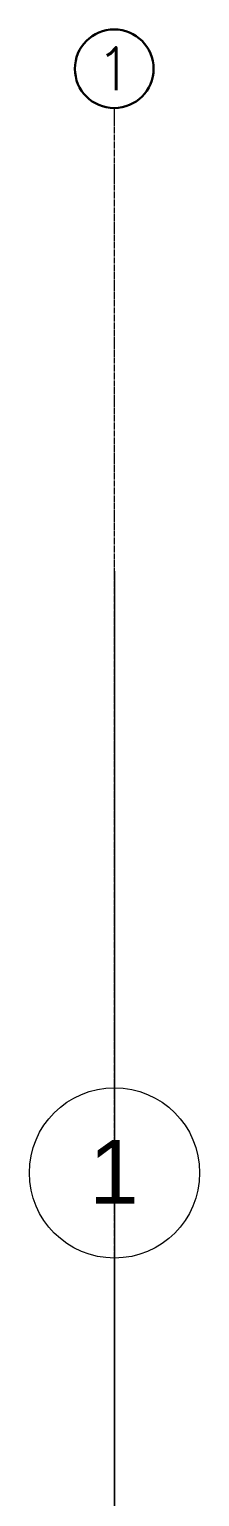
# Model space of a CAD drawing. Header units: inches. Extents: x 841 to 14134, y -5681 to -3225.
# Drawn here: x 3943.7 to 3991.7, y -3640.8 to -3227.3 of the extents above; entities that cross this region are included whole.
import ezdxf
from ezdxf.enums import TextEntityAlignment as Align

# ---------------------------------------------------------------- set-up
doc = ezdxf.new("R2010")
doc.units = ezdxf.units.IN
doc.header["$MEASUREMENT"] = 0
doc.linetypes.add('NBK_CenterX2', pattern=[1.083333, 0.666667, -0.125, 0.166667, -0.125])
doc.layers.get('Defpoints').update_dxf_attribs({"color": 250, "lineweight": 0})
for name, color, linetype, lineweight in [('!Gridline', 112, 'NBK_CenterX2', 5), ('!Gridline @ 1', 112, 'NBK_CenterX2', 5), ('S-GRID-IDEN', 1, 'Continuous', 9)]:
    doc.layers.add(name, color=color, linetype=linetype, lineweight=lineweight)
doc.styles.add('Arial Narrow Bold', font='')
doc.styles.add('Arial_1', font='arial.ttf', dxfattribs={"height": 18})
doc.styles.add('Romans', font='romans.shx', dxfattribs={"width": 0.8})
doc.styles.get('Arial Narrow Bold').set_extended_font_data('Arial Narrow', bold=True)

# ---------------------------------------------------------------- blocks, each defined once
blk = doc.blocks.new('A$C5F5E00A7')
blk.add_line((2568, -364.16), (2568, 207.16))
blk.add_line((2568, -364.16), (2568, 207.16))
at = {"layer": 'S-GRID-IDEN'}
blk.add_circle((2568, 231.16), 24, dxfattribs=at)
blk.add_circle((2568, 231.16), 24, dxfattribs=at)
at = {"insert": (2560.87, 240.45), "char_height": 18, "width": 16.968, "attachment_point": 1, "style": 'Arial_1'}
blk.add_mtext('1', dxfattribs=at)
blk.add_mtext('1', dxfattribs=at)
blk = doc.blocks.new('SYM_Gridline')
at = {"linetype": 'Continuous', "lineweight": 30}
blk.add_circle((0, 0), 0.25, dxfattribs=at)
at = {"style": 'Arial Narrow Bold'}
blk.add_attdef('GRIDLINE', text='', height=0.2, dxfattribs=at).set_placement((0, 0), align=Align.MIDDLE_CENTER)

msp = doc.modelspace()

# ---------------------------------------------------------------- linework, layer by layer
at = {"layer": '!Gridline'}
msp.add_line((3967.71, -5447, -1349.31), (3967.71, -3249.34, -1349.31), dxfattribs=at)
at = {"layer": 'Defpoints'}
msp.add_line((3967.71, -3380, -1349.31), (3967.71, -4806.68, -1349.31), dxfattribs=at)

# ---------------------------------------------------------------- block references
at = {"layer": '!Gridline @ 1'}
ref = msp.add_blockref('SYM_Gridline', (3967.63, -3238.41, -1349.31), dxfattribs=dict(at, xscale=44.362109156343, yscale=44.362109156343, zscale=44.362109156343))
ref.add_attrib('GRIDLINE', '1', dxfattribs={"layer": '0', "height": 12.04, "style": 'Romans'}).set_placement((3967.63, -3238.41, -3.56), align=Align.MIDDLE_CENTER)
at = {"layer": 'Defpoints', "color": 1}
msp.add_blockref('A$C5F5E00A7', (1399.71, -3780.72), dxfattribs=at)

doc.saveas('drawing.dxf')
